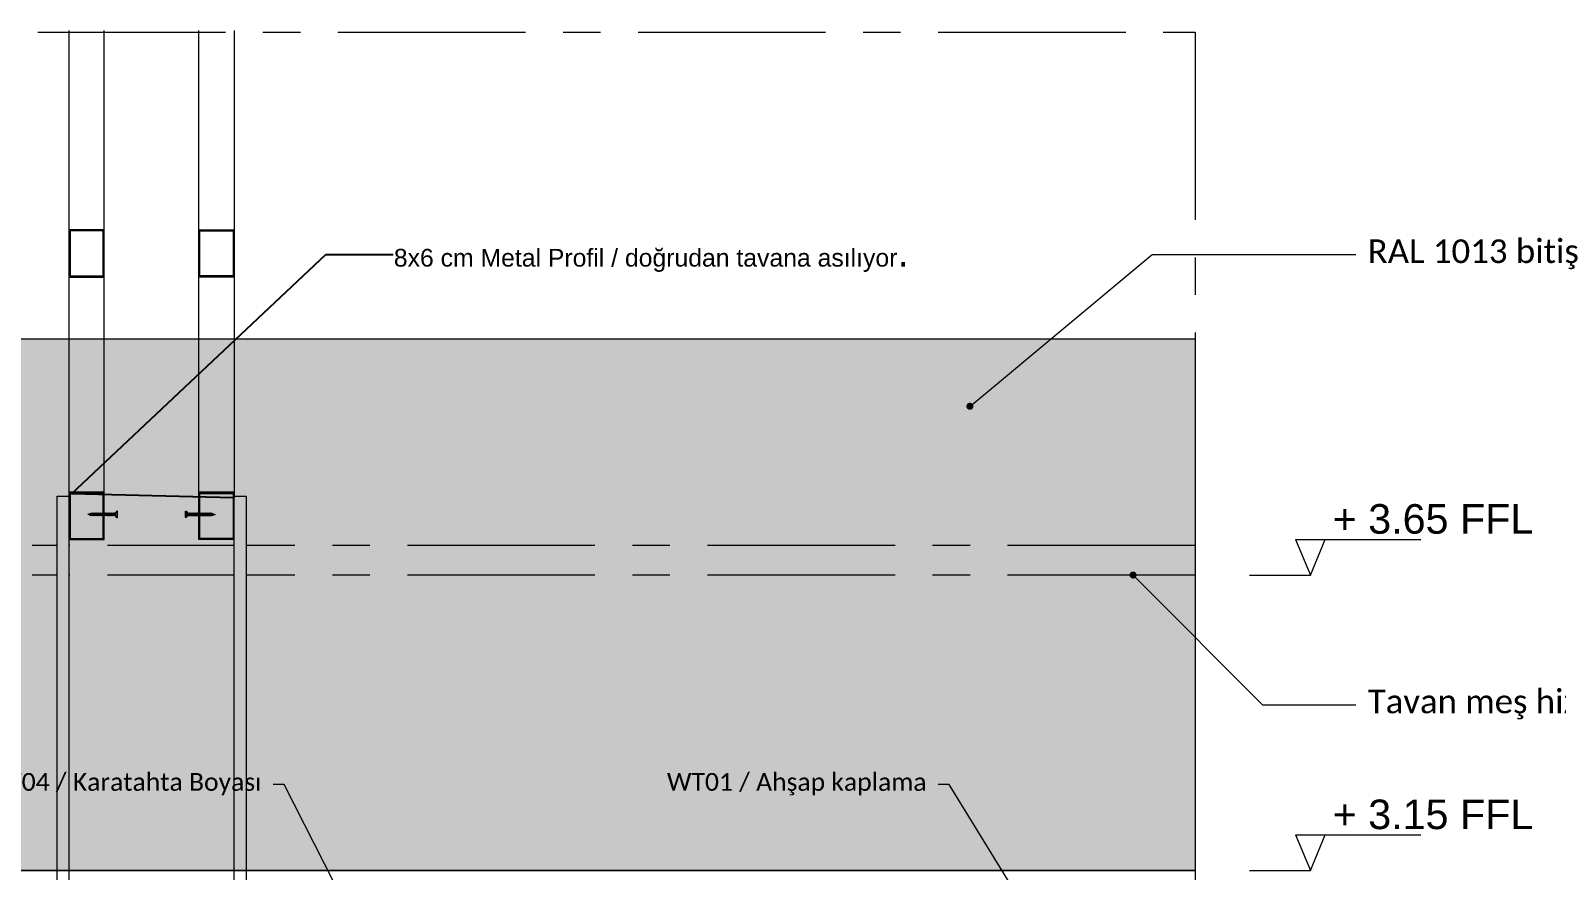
# Model space of a CAD drawing. Header units: millimetres. Extents: x 29001 to 40804, y -8833 to -5892.
# Drawn here: x 33352.4 to 33610.8, y -6805.2 to -6663 of the extents above; entities that cross this region are included whole.
import ezdxf
from ezdxf import colors
from ezdxf.entities.mleader import LeaderData, LeaderLine
from ezdxf.math import Vec2, Vec3

# ---------------------------------------------------------------- set-up
doc = ezdxf.new("R2010")
doc.units = ezdxf.units.MM
doc.linetypes.add('CENTER', pattern=[50.8, 31.75, -6.35, 6.35, -6.35])
doc.layers.get('0').update_dxf_attribs({"lineweight": 0})
for name, color, linetype, lineweight in [('wipeout', 254, 'Continuous', 0), ('xxx_Auto_Kaplama_Ahşap', 34, 'Continuous', 0), ('xxx_Auto_Konstruksiyon_Metal Ince', 161, 'Continuous', 0), ('xxx_Auto_Yardimci_Aks', 30, 'CENTER', 0), ('xxx_Auto_Yardimci_Kot', 21, 'Continuous', 0), ('xxx_Auto_Yardimci_Yazi', 7, 'Continuous', 0)]:
    doc.layers.add(name, color=color, linetype=linetype, lineweight=lineweight)
doc.styles.add('Arial', font='arial.ttf')
doc.styles.add('narrow', font='ARIALN.TTF', dxfattribs={"height": 4})
doc.styles.get("Standard").update_dxf_attribs({"font": 'arial.ttf'})
doc.styles.add('tx-0-text', font='arial.ttf', dxfattribs={"height": 10})

# ---------------------------------------------------------------- blocks, each defined once
blk = doc.blocks.new('*U57')
for p, q in [((0, -5.5), (0, 5.5)), ((0, 5.5), (0.9, 5.5)), ((0.9, 5.5), (3.4, 2.6)), ((3.4, 2.6), (5.1, 1.7)), ((5.1, 1.7), (5.1, 1.7)), ((6.2, 1.7), (7.1, 1.7)), ((8.2, 1.7), (9, 1.7)), ((10.1, 1.7), (10.9, 1.7)), ((12.1, 1.7), (12.9, 1.7)), ((14.1, 1.7), (14.9, 1.7)), ((16.1, 1.7), (16.9, 1.7)), ((18.1, 1.7), (18.9, 1.7)), ((20.1, 1.7), (20.9, 1.7)), ((22.1, 1.7), (22.9, 1.7)), ((24.1, 1.7), (24.9, 1.7)), ((26.1, 1.7), (26.9, 1.7)), ((28.1, 1.7), (28.9, 1.7)), ((30.1, 1.7), (30.9, 1.7)), ((32.1, 1.7), (32.9, 1.7)), ((34.1, 1.7), (34.9, 1.7)), ((36.1, 1.7), (36.9, 1.7)), ((38.1, 1.7), (38.9, 1.7)), ((40.1, 1.7), (40.9, 1.7)), ((42.1, 1.7), (42.7, 1.7)), ((42.7, 1.7), (43.4, 1.7)), ((44.7, 1.4), (50, 0)), ((46.9, -1), (50, 0)), ((0.9, -5.5), (0, -5.5)), ((0.9, -5.5), (3.4, -2.6)), ((3.4, -2.6), (5.1, -1.7)), ((5.1, -1.7), (5.4, -1.7)), ((6.6, -1.7), (7.4, -1.7)), ((9.3, -1.7), (8.5, -1.7)), ((11.3, -1.7), (10.5, -1.7)), ((13.2, -1.7), (12.4, -1.7)), ((15.2, -1.7), (14.3, -1.7)), ((16.3, -1.7), (17.3, -1.7)), ((18.3, -1.7), (19.3, -1.7)), ((20.3, -1.7), (21.3, -1.7)), ((22.3, -1.7), (23.3, -1.7)), ((24.3, -1.7), (25.3, -1.7)), ((26.3, -1.7), (27.3, -1.7)), ((28.3, -1.7), (29.3, -1.7)), ((30.3, -1.7), (31.3, -1.7)), ((32.3, -1.7), (33.3, -1.7)), ((34.3, -1.7), (35.3, -1.7)), ((36.3, -1.7), (37.3, -1.7)), ((38.3, -1.7), (39.3, -1.7)), ((40.3, -1.7), (41.3, -1.7)), ((42.3, -1.7), (43.3, -1.7)), ((44.4, -1.5), (45.9, -1.3))]:
    blk.add_line(p, q)
at = {"lineweight": 15}
for p, q in [((0.9, 5.5), (0.9, -5.5)), ((3.4, -2.6), (3.4, 2.6))]:
    blk.add_line(p, q, dxfattribs=at)
at = {"lineweight": 5}
for p, q in [((5.1, -1.7), (5.1, 1.7)), ((5.1, 0), (5.4, -1.7)), ((6.2, 1.7), (7.4, -1.7)), ((8.2, 1.7), (9.3, -1.7)), ((10.1, 1.7), (11.3, -1.7)), ((12.1, 1.7), (13.2, -1.7)), ((14.1, 1.7), (15.2, -1.7)), ((16.1, 1.7), (17.2, -1.7)), ((18.1, 1.7), (19.2, -1.7)), ((20.1, 1.7), (21.2, -1.7)), ((22.1, 1.7), (23.2, -1.7)), ((24.1, 1.7), (25.2, -1.7)), ((26.1, 1.7), (27.2, -1.7)), ((28.1, 1.7), (29.2, -1.7)), ((30.1, 1.7), (31.2, -1.7)), ((32.1, 1.7), (33.2, -1.7)), ((34.1, 1.7), (35.2, -1.7)), ((36.1, 1.7), (37.2, -1.7)), ((38.1, 1.7), (39.2, -1.7)), ((40.1, 1.7), (41.2, -1.7)), ((42.1, 1.7), (43.2, -1.5)), ((44.6, 1.7), (45.7, -1))]:
    blk.add_line(p, q, dxfattribs=at)
for points, start_tangent, end_tangent in [([(5.1, 1.7), (5.7, 2.5), (6.2, 1.7)], (0.571797, 0.820395), (0.389557, -0.921002)), ([(7.1, 1.7), (7.7, 2.5), (8.2, 1.7)], (0.571797, 0.820395), (0.389557, -0.921002)), ([(9, 1.7), (9.6, 2.5), (10.1, 1.7)], (0.571797, 0.820395), (0.389557, -0.921002)), ([(10.9, 1.7), (11.6, 2.5), (12.1, 1.7)], (0.571797, 0.820395), (0.389557, -0.921002)), ([(12.9, 1.7), (13.6, 2.5), (14.1, 1.7)], (0.571797, 0.820395), (0.389557, -0.921002)), ([(14.9, 1.7), (15.6, 2.5), (16.1, 1.7)], (0.571797, 0.820395), (0.389557, -0.921002)), ([(16.9, 1.7), (17.6, 2.5), (18.1, 1.7)], (0.571797, 0.820395), (0.389557, -0.921002)), ([(18.9, 1.7), (19.6, 2.5), (20.1, 1.7)], (0.571797, 0.820395), (0.389557, -0.921002)), ([(20.9, 1.7), (21.6, 2.5), (22.1, 1.7)], (0.571797, 0.820395), (0.389557, -0.921002)), ([(22.9, 1.7), (23.6, 2.5), (24.1, 1.7)], (0.571797, 0.820395), (0.389557, -0.921002)), ([(24.9, 1.7), (25.6, 2.5), (26.1, 1.7)], (0.571797, 0.820395), (0.389557, -0.921002)), ([(26.9, 1.7), (27.6, 2.5), (28.1, 1.7)], (0.571797, 0.820395), (0.389557, -0.921002)), ([(28.9, 1.7), (29.6, 2.5), (30.1, 1.7)], (0.571797, 0.820395), (0.389557, -0.921002)), ([(30.9, 1.7), (31.6, 2.5), (32.1, 1.7)], (0.571797, 0.820395), (0.389557, -0.921002)), ([(32.9, 1.7), (33.6, 2.5), (34.1, 1.7)], (0.571797, 0.820395), (0.389557, -0.921002)), ([(34.9, 1.7), (35.6, 2.5), (36.1, 1.7)], (0.571797, 0.820395), (0.389557, -0.921002)), ([(36.9, 1.7), (37.6, 2.5), (38.1, 1.7)], (0.571797, 0.820395), (0.389557, -0.921002)), ([(38.9, 1.7), (39.6, 2.5), (40.1, 1.7)], (0.571797, 0.820395), (0.389557, -0.921002)), ([(40.9, 1.7), (41.6, 2.5), (42.1, 1.7)], (0.571797, 0.820395), (0.389557, -0.921002)), ([(43.4, 1.7), (44.1, 2.5), (44.6, 1.7)], (0.571797, 0.820395), (0.389557, -0.921002)), ([(5.4, -1.7), (6.1, -2.5), (6.6, -1.7)], (0.571797, -0.820395), (0.389557, 0.921002)), ([(7.4, -1.7), (8, -2.5), (8.5, -1.7)], (0.571797, -0.820395), (0.389557, 0.921002)), ([(9.3, -1.7), (9.9, -2.5), (10.5, -1.7)], (0.571797, -0.820395), (0.389557, 0.921002)), ([(11.3, -1.7), (11.9, -2.5), (12.4, -1.7)], (0.571797, -0.820395), (0.389557, 0.921002)), ([(13.2, -1.7), (13.8, -2.5), (14.3, -1.7)], (0.571797, -0.820395), (0.389557, 0.921002)), ([(15.2, -1.7), (15.8, -2.5), (16.3, -1.7)], (0.571797, -0.820395), (0.389557, 0.921002)), ([(17.2, -1.7), (17.8, -2.5), (18.3, -1.7)], (0.571797, -0.820395), (0.389557, 0.921002)), ([(19.2, -1.7), (19.8, -2.5), (20.3, -1.7)], (0.571797, -0.820395), (0.389557, 0.921002)), ([(21.2, -1.7), (21.8, -2.5), (22.3, -1.7)], (0.571797, -0.820395), (0.389557, 0.921002)), ([(23.2, -1.7), (23.8, -2.5), (24.3, -1.7)], (0.571797, -0.820395), (0.389557, 0.921002)), ([(25.2, -1.7), (25.8, -2.5), (26.3, -1.7)], (0.571797, -0.820395), (0.389557, 0.921002)), ([(27.2, -1.7), (27.8, -2.5), (28.3, -1.7)], (0.571797, -0.820395), (0.389557, 0.921002)), ([(29.2, -1.7), (29.8, -2.5), (30.3, -1.7)], (0.571797, -0.820395), (0.389557, 0.921002)), ([(31.2, -1.7), (31.8, -2.5), (32.3, -1.7)], (0.571797, -0.820395), (0.389557, 0.921002)), ([(33.2, -1.7), (33.8, -2.5), (34.3, -1.7)], (0.571797, -0.820395), (0.389557, 0.921002)), ([(35.2, -1.7), (35.8, -2.5), (36.3, -1.7)], (0.571797, -0.820395), (0.389557, 0.921002)), ([(37.2, -1.7), (37.8, -2.5), (38.3, -1.7)], (0.571797, -0.820395), (0.389557, 0.921002)), ([(39.2, -1.7), (39.8, -2.5), (40.3, -1.7)], (0.571797, -0.820395), (0.389557, 0.921002)), ([(41.2, -1.7), (41.8, -2.5), (42.3, -1.7)], (0.571797, -0.820395), (0.389557, 0.921002)), ([(43.2, -1.5), (43.9, -2.3), (44.4, -1.5)], (0.571797, -0.820395), (0.389557, 0.921002)), ([(45.7, -1), (46.4, -1.8), (46.9, -1)], (0.571797, -0.820395), (0.389557, 0.921002))]:
    blk.add_spline(points, degree=3, dxfattribs=dict(start_tangent=start_tangent, end_tangent=end_tangent))
at = {"lineweight": 15}
for points, start_tangent, end_tangent in [([(5.1, 1.7), (5.8, 1.4), (6.6, 0.1), (7.4, -1.7)], (0.99352, -0.113659), (0.389557, -0.921002)), ([(6.6, -1.7), (5.8, -1.4), (5.5, -1.1), (5.1, 0)], (-0.99352, 0.113659), (-0.389557, 0.921002)), ([(8.5, -1.7), (7.8, -1.4), (7, -0.1), (6.2, 1.7)], (-0.99352, 0.113659), (-0.389557, 0.921002)), ([(7.1, 1.7), (7.8, 1.4), (8.6, 0.1), (9.3, -1.7)], (0.99352, -0.113659), (0.389557, -0.921002)), ([(10.5, -1.7), (9.7, -1.4), (8.9, -0.1), (8.2, 1.7)], (-0.99352, 0.113659), (-0.389557, 0.921002)), ([(9, 1.7), (9.7, 1.4), (10.5, 0.1), (11.3, -1.7)], (0.99352, -0.113659), (0.389557, -0.921002)), ([(12.4, -1.7), (11.7, -1.4), (10.9, -0.1), (10.1, 1.7)], (-0.99352, 0.113659), (-0.389557, 0.921002)), ([(10.9, 1.7), (11.6, 1.4), (12.5, 0.1), (13.2, -1.7)], (0.99352, -0.113659), (0.389557, -0.921002)), ([(14.3, -1.7), (13.6, -1.4), (12.8, -0.1), (12.1, 1.7)], (-0.99352, 0.113659), (-0.389557, 0.921002)), ([(12.9, 1.7), (13.6, 1.4), (14.5, 0.1), (15.2, -1.7)], (0.99352, -0.113659), (0.389557, -0.921002)), ([(16.3, -1.7), (15.6, -1.4), (14.8, -0.1), (14.1, 1.7)], (-0.99352, 0.113659), (-0.389557, 0.921002)), ([(14.9, 1.7), (15.6, 1.4), (16.5, 0.1), (17.2, -1.7)], (0.99352, -0.113659), (0.389557, -0.921002)), ([(18.3, -1.7), (17.6, -1.4), (16.8, -0.1), (16.1, 1.7)], (-0.99352, 0.113659), (-0.389557, 0.921002)), ([(16.9, 1.7), (17.6, 1.4), (18.5, 0.1), (19.2, -1.7)], (0.99352, -0.113659), (0.389557, -0.921002)), ([(20.3, -1.7), (19.6, -1.4), (18.8, -0.1), (18.1, 1.7)], (-0.99352, 0.113659), (-0.389557, 0.921002)), ([(18.9, 1.7), (19.6, 1.4), (20.5, 0.1), (21.2, -1.7)], (0.99352, -0.113659), (0.389557, -0.921002)), ([(22.3, -1.7), (21.6, -1.4), (20.8, -0.1), (20.1, 1.7)], (-0.99352, 0.113659), (-0.389557, 0.921002)), ([(20.9, 1.7), (21.6, 1.4), (22.5, 0.1), (23.2, -1.7)], (0.99352, -0.113659), (0.389557, -0.921002)), ([(24.3, -1.7), (23.6, -1.4), (22.8, -0.1), (22.1, 1.7)], (-0.99352, 0.113659), (-0.389557, 0.921002)), ([(22.9, 1.7), (23.6, 1.4), (24.5, 0.1), (25.2, -1.7)], (0.99352, -0.113659), (0.389557, -0.921002)), ([(26.3, -1.7), (25.6, -1.4), (24.8, -0.1), (24.1, 1.7)], (-0.99352, 0.113659), (-0.389557, 0.921002)), ([(24.9, 1.7), (25.6, 1.4), (26.5, 0.1), (27.2, -1.7)], (0.99352, -0.113659), (0.389557, -0.921002)), ([(28.3, -1.7), (27.6, -1.4), (26.8, -0.1), (26.1, 1.7)], (-0.99352, 0.113659), (-0.389557, 0.921002)), ([(26.9, 1.7), (27.6, 1.4), (28.5, 0.1), (29.2, -1.7)], (0.99352, -0.113659), (0.389557, -0.921002)), ([(30.3, -1.7), (29.6, -1.4), (28.8, -0.1), (28.1, 1.7)], (-0.99352, 0.113659), (-0.389557, 0.921002)), ([(28.9, 1.7), (29.6, 1.4), (30.5, 0.1), (31.2, -1.7)], (0.99352, -0.113659), (0.389557, -0.921002)), ([(32.3, -1.7), (31.6, -1.4), (30.8, -0.1), (30.1, 1.7)], (-0.99352, 0.113659), (-0.389557, 0.921002)), ([(30.9, 1.7), (31.6, 1.4), (32.5, 0.1), (33.2, -1.7)], (0.99352, -0.113659), (0.389557, -0.921002)), ([(34.3, -1.7), (33.6, -1.4), (32.8, -0.1), (32.1, 1.7)], (-0.99352, 0.113659), (-0.389557, 0.921002)), ([(32.9, 1.7), (33.6, 1.4), (34.5, 0.1), (35.2, -1.7)], (0.99352, -0.113659), (0.389557, -0.921002)), ([(36.3, -1.7), (35.6, -1.4), (34.8, -0.1), (34.1, 1.7)], (-0.99352, 0.113659), (-0.389557, 0.921002)), ([(34.9, 1.7), (35.6, 1.4), (36.5, 0.1), (37.2, -1.7)], (0.99352, -0.113659), (0.389557, -0.921002)), ([(38.3, -1.7), (37.6, -1.4), (36.8, -0.1), (36.1, 1.7)], (-0.99352, 0.113659), (-0.389557, 0.921002)), ([(36.9, 1.7), (37.6, 1.4), (38.5, 0.1), (39.2, -1.7)], (0.99352, -0.113659), (0.389557, -0.921002)), ([(40.3, -1.7), (39.6, -1.4), (38.8, -0.1), (38.1, 1.7)], (-0.99352, 0.113659), (-0.389557, 0.921002)), ([(38.9, 1.7), (39.6, 1.4), (40.5, 0.1), (41.2, -1.7)], (0.99352, -0.113659), (0.389557, -0.921002)), ([(42.3, -1.7), (41.6, -1.4), (40.8, -0.1), (40.1, 1.7)], (-0.99352, 0.113659), (-0.389557, 0.921002)), ([(40.9, 1.7), (41.7, 1.4), (42.5, 0.1), (43.2, -1.5)], (0.99352, -0.113659), (0.389557, -0.921002)), ([(44.4, -1.5), (43.6, -1.2), (42.8, 0.1), (42.1, 1.7)], (-0.99352, 0.113659), (-0.389557, 0.921002)), ([(43.4, 1.7), (44.2, 1.4), (45, 0.3), (45.7, -1)], (0.99352, -0.113659), (0.389557, -0.921002)), ([(46.9, -1), (46.1, -0.7), (45.3, 0.3), (44.6, 1.7)], (-0.99352, 0.113659), (-0.389557, 0.921002))]:
    blk.add_spline(points, degree=3, dxfattribs=dict(at, start_tangent=start_tangent, end_tangent=end_tangent))
blk = doc.blocks.new('_Dot')
at = {"color": 0, "linetype": 'ByBlock', "lineweight": -2}
blk.add_line((-0.5, 0), (-1, 0), dxfattribs=at)
at = {"color": 0, "linetype": 'ByBlock', "const_width": 0.5}
blk.add_lwpolyline([(-0.25, 0, 1), (0.25, 0, 1)], format="xyb", close=True, dxfattribs=at)
blk = doc.blocks.new('ön gö bard')
for points in [[(-58, 198.7), (-56, 198.7), (-56, 34.3), (-58, 34.3)], [(-28, 198.7), (-26, 198.7), (-26, 34.3), (-28, 34.3)]]:
    blk.add_wipeout(points).translate(0, 0, -0.02).dxf.layer = 'wipeout'
at = {"layer": 'xxx_Auto_Konstruksiyon_Metal Ince', "color": 165, "linetype": 'Continuous', "true_color": 0x5e67af, "elevation": -0.02}
for points in [[(-56, 19.3), (-58, 19.3), (-58, 199), (-56, 199)], [(-26, 19.3), (-28, 19.3), (-28, 198.99), (-26, 198.99)]]:
    blk.add_lwpolyline(points, close=True, dxfattribs=at)
blk = doc.blocks.new('AUTOBAN_TAG_HEIGHTS')
at = {"extrusion": (4.37748e-19, -0.000522952, 1)}
for p, q in [((-31588, 44961.5, 0), (-31164.1, 44961.5, 0)), ((-31744.5, 44841.5, 0), (-31538, 44841.5, 0))]:
    blk.add_line(p, q, dxfattribs=at)
at = {"elevation": 0}
blk.add_lwpolyline([(-31588, 44961.5), (-31538, 44841.5), (-31488, 44961.5)], dxfattribs=at)
at = {"extrusion": (4.37748e-19, -0.000522952, 1)}
for tag, p in [('FFL_LEVEL', (-31462.6, 44901.5, -23.5)), ('SSL_LEVEL', (-31462.6, 44797.4, -23.4))]:
    blk.add_attdef(tag, p, '', height=100, dxfattribs=at)

msp = doc.modelspace()

# ---------------------------------------------------------------- linework, layer by layer
at = {"color": 8}
msp.add_lwpolyline([(32947.28, -6715.16), (33549.59, -6715.16)], dxfattribs=at)
at = {"layer": 'xxx_Auto_Kaplama_Ahşap'}
msp.add_line((32958.27, -6805.16, 130.65), (33549.59, -6805.16, 127.37), dxfattribs=at)
at = {"layer": 'xxx_Auto_Konstruksiyon_Metal Ince', "linetype": 'Continuous', "elevation": -45.37}
for points in [[(33358.92, -6663.01), (33358.92, -6741.16), (33364.92, -6741.16), (33364.92, -6663.01)], [(33386.92, -6663.01), (33386.92, -6741.16), (33380.92, -6741.16), (33380.92, -6663.01)]]:
    msp.add_lwpolyline(points, dxfattribs=at)
for points in [[(33358.92, -6704.73), (33364.92, -6704.73), (33364.92, -6696.73), (33358.92, -6696.73)], [(33359.12, -6704.53), (33364.72, -6704.53), (33364.72, -6696.93), (33359.12, -6696.93)], [(33386.92, -6704.73), (33380.92, -6704.73), (33380.92, -6696.73), (33386.92, -6696.73)], [(33386.72, -6704.53), (33381.12, -6704.53), (33381.12, -6696.93), (33386.72, -6696.93)], [(33358.92, -6749.16), (33364.92, -6749.16), (33364.92, -6741.16), (33358.92, -6741.16)], [(33359.12, -6748.96), (33364.72, -6748.96), (33364.72, -6741.36), (33359.12, -6741.36)], [(33386.92, -6749.16), (33380.92, -6749.16), (33380.92, -6741.16), (33386.92, -6741.16)], [(33386.72, -6748.96), (33381.12, -6748.96), (33381.12, -6741.36), (33386.72, -6741.36)]]:
    msp.add_lwpolyline(points, close=True, dxfattribs=at)
at = {"layer": 'xxx_Auto_Yardimci_Aks'}
msp.add_lwpolyline([(33549.59, -7153), (33549.59, -7170.23), (32947.28, -7170.23), (32947.28, -6663.31), (33549.59, -6663.31), (33549.59, -7150.16)], dxfattribs=at)
at = {"layer": 'xxx_Auto_Yardimci_Aks', "color": 240, "true_color": 0xed1f24, "elevation": -0.02}
for points in [[(33549.59, -6750.16), (32947.28, -6750.16)], [(33549.59, -6755.16), (32947.28, -6755.16)]]:
    msp.add_lwpolyline(points, dxfattribs=at)

# ---------------------------------------------------------------- block references
at = {"yscale": 0.1, "zscale": 0.1}
for p, xscale in [((33367.14, -6744.89, -45.37), -0.1), ((33378.69, -6744.89, -45.37), 0.1)]:
    msp.add_blockref('*U57', p, dxfattribs=dict(at, xscale=xscale))
at = {"layer": 'xxx_Auto_Yardimci_Kot'}
ref = msp.add_blockref('AUTOBAN_TAG_HEIGHTS', (35146, -8997.23, -0.02), dxfattribs=dict(at, xscale=0.05, yscale=0.05, zscale=0.05))
ref.add_attrib('FFL_LEVEL', '+ 3.65 FFL', (33572.87, -6748.16, 3.51), dxfattribs={"layer": '0', "extrusion": (4.37748e-19, -0.000522952, 1), "height": 5, "style": 'Arial'})
ref = msp.add_blockref('AUTOBAN_TAG_HEIGHTS', (35146, -9047.23, 0), dxfattribs=dict(at, xscale=0.05, yscale=0.05, zscale=0.05))
ref.add_attrib('FFL_LEVEL', '+ 3.15 FFL', (33572.87, -6798.16, 3.56), dxfattribs={"layer": '0', "extrusion": (4.37748e-19, -0.000522952, 1), "height": 5, "style": 'Arial'})

# ---------------------------------------------------------------- leaders
at = {"layer": 'xxx_Auto_Yardimci_Yazi', "ltscale": 0.4}
ml = msp.add_multileader_mtext('Standard', dxfattribs=at)
ml.set_content('{\\fHelvetica Normal Tr|b0|i0|c162|p2;\\H0.6x;8x6 cm Metal Profil / doğrudan tavana asılıyor\\H1.6667x;.}', color=256, style='tx-0-text')
ml.set_leader_properties()
ml.build(insert=Vec2(0, 0))
ml.multileader.update_dxf_attribs({"text_right_attachment_type": 6, "dogleg_length": 28.5, "arrow_head_size": 0.18})
ctx = ml.context
ctx.base_point, ctx.char_height, ctx.arrow_head_size, ctx.landing_gap_size, ctx.plane_origin = Vec3(33413.85, -6700.92, -0.02), 5, 0.18, 0.09, Vec3(33323.64, -6605.26, -0.02)
ctx.right_attachment = 6
notes = []
notes.append((ctx, [(0, (1, 1, 0), (33402.43, -6700.92, -0.02), (1, 0), 11.42, [(1, [(33386.92, -6742.12, -0.02), (33359.37, -6741.4, -0.02)], 0, [])])]))
ctx.mtext.insert, ctx.mtext.flow_direction = Vec3(33413.94, -6697.96, -0.02), 5
at = {"layer": 'xxx_Auto_Yardimci_Yazi'}
ml = msp.add_multileader_mtext('Standard', dxfattribs=at)
ml.set_content('{\\fCalibri Light|b0|i0|c162|p34;RAL 1013 bitiş}', color=256, style='narrow')
ml.set_leader_properties(color=256, linetype='ByLayer', lineweight=-1)
ml.set_arrow_properties(name='DOT')
ml.build(insert=Vec2(0, 0))
ml.multileader.update_dxf_attribs({"dogleg_length": 49.61, "arrow_head_size": 1.2})
ctx = ml.context
ctx.base_point, ctx.arrow_head_size, ctx.plane_origin = Vec3(33576.81, -6700.92), 1.2, Vec3(33168.15, -6603.94)
notes.append((ctx, [(0, (1, 1, 0), (33542.34, -6700.92), (1, 0), 34.48, [(0, [(33511.46, -6726.6)], 0, [])])]))
ctx.mtext.insert, ctx.mtext.width, ctx.mtext.defined_height, ctx.mtext.flow_direction = Vec3(33578.81, -6698.36), 67.0985, 39.78, 5
ml = msp.add_multileader_mtext('Standard', dxfattribs=at)
ml.set_content('{\\fCalibri Light|b0|i0|c162|p34;Tavan meş hizası}', color=256, style='narrow')
ml.set_leader_properties(color=256, linetype='ByLayer', lineweight=-1)
ml.set_arrow_properties(name='DOT')
ml.build(insert=Vec2(0, 0))
ml.multileader.update_dxf_attribs({"dogleg_length": 49.61, "arrow_head_size": 1.2})
ctx = ml.context
ctx.base_point, ctx.arrow_head_size, ctx.plane_origin = Vec3(33576.81, -6777.11), 1.2, Vec3(33230.79, -6651.42)
notes.append((ctx, [(0, (1, 1, 0), (33561.01, -6777.11), (1, 0), 15.8, [(0, [(33539.08, -6755.16)], 0, [])])]))
ctx.mtext.insert, ctx.mtext.width, ctx.mtext.defined_height, ctx.mtext.flow_direction = Vec3(33578.81, -6774.55), 186.3768, 39.78, 5
for ctx, leaders in notes:
    for number, flags, end, landing, length, lines in leaders:
        leader = LeaderData()
        leader.index, (leader.has_last_leader_line, leader.has_dogleg_vector, leader.attachment_direction) = number, flags
        leader.last_leader_point, leader.dogleg_vector, leader.dogleg_length = Vec3(end), Vec3(landing), length
        for number, points, colour, breaks in lines:
            line = LeaderLine()
            line.index, line.vertices, line.color, line.breaks = number, Vec3.list(points), colors.encode_raw_color(colour), breaks
            leader.lines.append(line)
        ctx.leaders.append(leader)

# ---------------------------------------------------------------- next in the draw order: block references
at = {"color": 240, "true_color": 0xed1f24}
msp.add_blockref('ön gö bard', (33414.92, -6940.82, -45.35), dxfattribs=at)

# ---------------------------------------------------------------- next in the draw order: hatches: boundary and pattern name
at = {"true_color": 0xe6e6e6}
h = msp.add_hatch(color=254, dxfattribs=at)
h.dxf.hatch_style = 1
h.paths.add_polyline_path([(32947.28, -6715.16), (33549.59, -6715.16), (33549.59, -6805.16), (32947.28, -6805.16)])

# ---------------------------------------------------------------- next in the draw order: linework, layer by layer
msp.add_lwpolyline([(32947.28, -6715.16), (33549.59, -6715.16), (33549.59, -6805.16), (32947.28, -6805.16)], close=True)
at = {"color": 8}
msp.add_lwpolyline([(32947.28, -6805.16), (33549.59, -6805.16)], dxfattribs=at)

# ---------------------------------------------------------------- next in the draw order: leaders
at = {"layer": 'xxx_Auto_Yardimci_Yazi'}
ml = msp.add_multileader_mtext('Standard', dxfattribs=at)
ml.set_content('{\\fCalibri Light|b0|i0|c162|p34;WT04 / Karatahta Boyası}', color=256, style='narrow')
ml.set_leader_properties(color=256, linetype='ByLayer', lineweight=-1)
ml.set_arrow_properties(name='DOT')
ml.build(insert=Vec2(0, 0))
ml.multileader.update_dxf_attribs({"dogleg_length": 49.61, "arrow_head_size": 1.2})
ctx = ml.context
ctx.base_point, ctx.char_height, ctx.arrow_head_size, ctx.plane_origin = Vec3(33343.28, -6790.59), 3, 1.2, Vec3(33753.3, -6692.36)
ctx.text_align_type = 2
notes = []
notes.append((ctx, [(0, (1, 1, 0), (33395.35, -6790.59), (-1, 0), 1.82, [(0, [(33416.39, -6831.78)], 0, [])])]))
ctx.mtext.insert, ctx.mtext.width, ctx.mtext.defined_height, ctx.mtext.alignment, ctx.mtext.flow_direction = Vec3(33391.53, -6788.67), 186.3768, 39.78, 3, 5
ml = msp.add_multileader_mtext('Standard', dxfattribs=at)
ml.set_content('{\\fCalibri Light|b0|i0|c162|p34;WT01 / Ahşap kaplama}', color=256, style='narrow')
ml.set_leader_properties(color=256, linetype='ByLayer', lineweight=-1)
ml.set_arrow_properties(name='DOT')
ml.build(insert=Vec2(0, 0))
ml.multileader.update_dxf_attribs({"dogleg_length": 49.61, "arrow_head_size": 1.2})
ctx = ml.context
ctx.base_point, ctx.char_height, ctx.arrow_head_size, ctx.plane_origin = Vec3(33458.88, -6790.59), 3, 1.2, Vec3(33865.88, -6692.36)
ctx.text_align_type = 2
notes.append((ctx, [(0, (1, 1, 0), (33507.93, -6790.59), (-1, 0), 1.82, [(0, [(33528.97, -6824.81)], 0, [])])]))
ctx.mtext.insert, ctx.mtext.width, ctx.mtext.defined_height, ctx.mtext.alignment, ctx.mtext.flow_direction = Vec3(33504.12, -6788.67), 186.3768, 39.78, 3, 5
for ctx, leaders in notes:
    for number, flags, end, landing, length, lines in leaders:
        leader = LeaderData()
        leader.index, (leader.has_last_leader_line, leader.has_dogleg_vector, leader.attachment_direction) = number, flags
        leader.last_leader_point, leader.dogleg_vector, leader.dogleg_length = Vec3(end), Vec3(landing), length
        for number, points, colour, breaks in lines:
            line = LeaderLine()
            line.index, line.vertices, line.color, line.breaks = number, Vec3.list(points), colors.encode_raw_color(colour), breaks
            leader.lines.append(line)
        ctx.leaders.append(leader)

doc.saveas('drawing.dxf')
